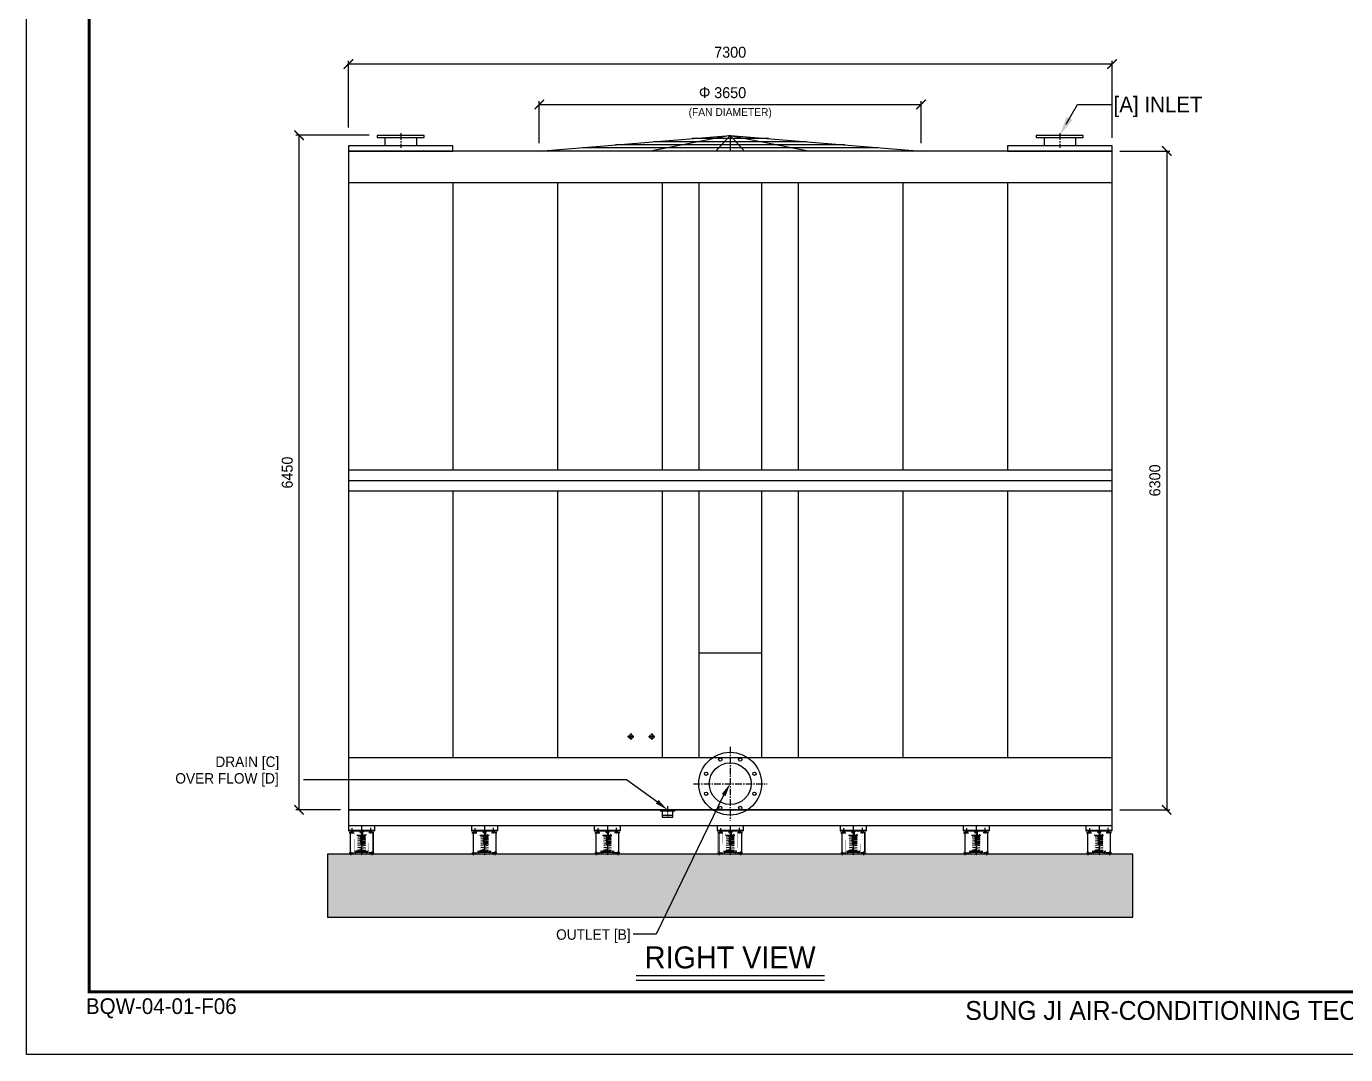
# Model space of a CAD drawing. Header units: millimetres. Extents: x 0 to 25222, y 0 to 17836.
# Drawn here: x 0 to 12611, y 0 to 9833 of the extents above; entities that cross this region are included whole.
import ezdxf
from ezdxf.enums import TextEntityAlignment as Align

# ---------------------------------------------------------------- set-up
doc = ezdxf.new("R2010")
doc.units = ezdxf.units.MM
doc.linetypes.add('CENTER', pattern=[2, 1.25, -0.25, 0.25, -0.25])
doc.linetypes.add('HIDDEN', pattern=[9.525, 6.35, -3.175])
doc.layers.get('DEFPOINTS').update_dxf_attribs({"color": 143})
for name, color, linetype in [('CENTER', 1, 'CENTER'), ('냉각탑_dim', 1, 'Continuous'), ('냉각탑_form', 1, 'Continuous'), ('냉각탑_text', 3, 'Continuous')]:
    doc.layers.add(name, color=color, linetype=linetype)
doc.styles.add('HY울릉도L', font='')
doc.styles.add('돋움', font='')
doc.styles.get('HY울릉도L').set_extended_font_data('HY울릉도L')
doc.styles.get('돋움').set_extended_font_data('Dotum')
doc.dimstyles.new('성지DIM', dxfattribs={"dimtxt": 3.5, "dimasz": 3, "dimexe": 1, "dimexo": 2.5, "dimgap": 2, "dimtad": 1, "dimdec": 0, "dimzin": 3, "dimdsep": 46, "dimtxsty": 'HY울릉도L', "dimblk": 'ARCHTICK', "dimcen": -2, "dimclrd": 256, "dimclre": 256, "dimclrt": 7, "dimadec": 0, "dimazin": 0, "dimtfac": 1, "dimtdec": 0, "dimtofl": 0, "dimtmove": 0, "dimatfit": 3, "dimfxl": 0, "dimtolj": 1, "dimtzin": 0, "dimlwe": -1, "dimarcsym": 0})

# ---------------------------------------------------------------- blocks, each defined once
blk = doc.blocks.new('냉각탑form')
at = {"layer": 'DEFPOINTS'}
blk.add_lwpolyline([(0, 297.07), (420.1, 297.07), (420.1, 0), (0, 0)], close=True, dxfattribs=at)
at = {"layer": '냉각탑_form', "const_width": 0.5}
blk.add_lwpolyline([(10, 287.07), (10, 10), (410.1, 10), (410.1, 287.07)], close=True, dxfattribs=at)
at = {"layer": '냉각탑_form', "style": '돋움'}
for s, height, p in [('BQW-04-01-F06', 2.5006, (9.48, 6.47)), ('SUNG JI AIR-CONDITIONING TECHNOLOGY CO. LTD', 3.0007, (149.5, 5.53))]:
    blk.add_text(s, height=height, dxfattribs=at).set_placement(p)
blk = doc.blocks.new('A$C2E82435F')
for p, q in [((1, 285), (1, 234)), ((1, 285), (250, 285)), ((250, 285), (250, 234)), ((1, 234), (250, 234)), ((7, 215), (55, 215)), ((45, 221), (24, 221)), ((30, 221), (30, 234)), ((30, 221), (30, 234)), ((31, 234), (31, 221)), ((43, 234), (43, 221)), ((43, 221), (43, 234)), ((81, 193), (126, 193)), ((164, 187), (90, 174)), ((164, 167), (91, 154)), ((164, 147), (91, 134)), ((164, 127), (91, 113)), ((109, 188), (107, 193)), ((125, 221), (108, 221)), ((109, 188), (126, 188)), ((112, 234), (139, 234)), ((116, 231), (116, 221)), ((117, 220), (116, 221)), ((116, 170), (163, 179)), ((116, 150), (163, 159)), ((116, 130), (163, 138)), ((117, 220), (125, 220)), ((117, 220), (117, 210)), ((117, 179), (117, 170)), ((117, 159), (117, 150)), ((117, 139), (117, 130)), ((125, 221), (143, 221)), ((125, 221), (143, 221)), ((134, 220), (125, 220)), ((134, 220), (135, 221)), ((134, 220), (134, 210)), ((134, 210), (134, 188)), ((135, 231), (135, 221)), ((135, 221), (135, 231)), ((135, 210), (135, 188)), ((143, 221), (143, 231)), ((143, 221), (143, 231)), ((149, 196), (162, 199)), ((154, 203), (156, 203)), ((167, 193), (170, 193)), ((244, 215), (195, 215)), ((206, 221), (227, 221)), ((207, 221), (207, 239)), ((207, 221), (207, 234)), ((208, 239), (208, 215)), ((208, 234), (208, 221)), ((220, 239), (220, 215)), ((220, 221), (220, 239)), ((220, 221), (220, 234)), ((220, 234), (220, 221)), ((220, 221), (220, 234)), ((7, 24), (56, 24)), ((61, 36), (78, 36)), ((126, 29), (61, 29)), ((61, 29), (126, 29)), ((61, 29), (190, 29)), ((74, 29), (61, 29)), ((78, 37), (78, 36)), ((164, 36), (78, 36)), ((88, 49), (126, 49)), ((164, 106), (91, 93)), ((125, 76), (91, 70)), ((128, 54), (102, 48)), ((128, 54), (103, 49)), ((116, 109), (163, 118)), ((116, 116), (125, 116)), ((117, 118), (117, 115)), ((134, 116), (125, 116)), ((126, 90), (163, 96)), ((163, 49), (126, 43)), ((126, 44), (130, 44)), ((128, 67), (163, 73)), ((133, 121), (133, 115)), ((173, 37), (173, 36)), ((190, 36), (173, 36)), ((177, 29), (190, 29)), ((244, 24), (196, 24))]:
    blk.add_line(p, q)
at = {"linetype": 'CENTER'}
for p, q in [((214, 220), (214, 261)), ((214, 225), (214, 250)), ((73, 21), (73, 39)), ((178, 21), (178, 39))]:
    blk.add_line(p, q, dxfattribs=at)
at = {"linetype": 'HIDDEN'}
for p, q in [((1, 239), (250, 239)), ((17, 215), (17, 24)), ((234, 215), (234, 24)), ((78, 36), (61, 36)), ((173, 36), (190, 36))]:
    blk.add_line(p, q, dxfattribs=at)
at = {"color": 0}
for p, q in [((134, 209), (135, 210)), ((142, 188), (146, 192))]:
    blk.add_line(p, q, dxfattribs=at)
for points, const_width in [([(30, 221), (7, 221), (7, 24), (1, 24), (1, 10), (250, 10), (250, 24), (244, 24), (244, 221), (220, 221)], 1), ([(7, 221), (30, 221)], 1), ([(43, 221), (52, 221), (52, 215)], 1), ([(45, 221), (52, 221)], 1), ([(52, 221), (52, 215)], 1), ([(195, 215), (196, 24), (56, 24), (55, 215)], 1), ([(126, 210), (80, 210), (81, 193), (107, 193)], 0.68), ([(90, 185), (108, 189)], 0.898), ([(90, 174), (116, 173)], 0.898), ([(91, 166), (116, 170)], 0.898), ([(91, 154), (116, 153)], 0.898), ([(91, 145), (116, 150)], 0.898), ([(91, 134), (116, 133)], 0.898), ([(91, 125), (116, 130)], 0.898), ([(116, 179), (116, 170)], 0.562), ([(116, 159), (116, 150)], 0.562), ([(116, 139), (116, 130)], 0.562), ([(167, 202), (167, 193), (170, 193), (171, 210), (126, 210)], 0.68), ([(143, 188), (134, 188)], 0.898), ([(163, 159), (134, 161)], 0.898), ([(163, 138), (134, 140)], 0.898), ([(134, 188), (134, 174)], 0.73), ([(163, 179), (135, 181)], 0.898), ([(134, 162), (134, 153)], 0.73), ([(134, 142), (134, 133)], 0.73), ([(143, 188), (154, 203), (165, 203)], 0.68), ([(162, 199), (151, 199)], 0.898), ([(206, 221), (199, 221)], 1), ([(199, 221), (199, 215)], 1), ([(207, 221), (199, 221), (199, 215)], 1), ([(244, 221), (220, 221)], 1), ([(88, 49), (78, 49), (78, 37), (61, 37), (61, 29)], 0.898), ([(61, 29), (61, 24)], 0.898), ([(91, 113), (129, 112)], 0.898), ([(91, 105), (129, 111)], 0.898), ([(91, 93), (126, 90)], 0.898), ([(91, 83), (126, 90)], 0.898), ([(91, 70), (128, 67)], 0.898), ([(128, 67), (91, 59)], 0.898), ([(116, 116), (117, 115)], 0.73), ([(116, 118), (116, 116)], 0.562), ([(117, 115), (125, 115)], 0.562), ([(133, 115), (125, 115)], 0.562), ([(163, 96), (126, 100)], 0.898), ([(125, 76), (163, 73)], 0.898), ([(163, 49), (128, 54)], 0.898), ([(163, 49), (128, 54)], 0.898), ([(163, 118), (134, 120)], 0.898), ([(134, 116), (133, 115)], 0.562), ([(134, 121), (134, 116)], 0.73), ([(163, 49), (173, 49), (173, 37), (190, 37), (190, 29)], 0.898), ([(190, 29), (190, 24)], 0.898)]:
    blk.add_lwpolyline(points, dxfattribs=dict(const_width=const_width))
for points, const_width in [([(90, 185, 0.725116), (90, 174, 0.725116)], 0.898), ([(91, 166, 0.725116), (91, 154, 0.725116)], 0.898), ([(91, 145, 0.725116), (91, 134, 0.725116)], 0.898), ([(133, 182), (162, 186, 0.664207), (162, 199, 0.63815)], 0.898), ([(133, 182), (162, 186, 0.562661), (164, 198, 0.562661)], 0.898), ([(133, 121), (163, 126, 0.664207), (163, 138)], 0.898), ([(135, 162), (163, 167, 0.664207), (163, 179, 0.63815)], 0.898), ([(135, 142), (163, 146, 0.664207), (163, 159, 0.63815)], 0.898), ([(167, 202, 0.414214), (165, 203, 0.414214)], 0.68), ([(91, 125, 0.725116), (91, 113, 0.725116)], 0.898), ([(91, 105, 0.725116), (91, 93, 0.725116)], 0.898), ([(91, 83, 0.611938), (91, 70, 0.611938)], 0.898), ([(91, 59, 0.495188), (88, 48, 0.495188)], 0.898), ([(126, 99), (163, 106, 0.664207), (163, 118, 0.63815)], 0.898), ([(125, 76), (163, 85, 0.712533), (163, 96, 0.643566)], 0.898), ([(163, 73, -0.712533), (163, 62), (128, 54)], 0.898), ([(164, 36, 0.602155), (163, 49, 0.60596)], 0.898)]:
    blk.add_lwpolyline(points, format="xyb", dxfattribs=dict(const_width=const_width))
for points in [[(112, 234, 0.898, 0.898, 0.322657), (108, 231, 0.898, 0.898, 0), (108, 221, 0.898, 0.898, 0), (116, 221, 0.562, 0.562, 0), (116, 210, 0.562, 0.562, 0)], [(135, 210, 0.562, 0.562, 0), (135, 221, 0.898, 0.898, 0), (143, 221, 0.898, 0.898, 0), (143, 231, 0.898, 0.898, 0.322657), (139, 234, 0.898, 0.898, -0.322657)]]:
    blk.add_lwpolyline(points, format="xyseb")
for centre, radius, start, end in [((112, 230), 4.44, 17.2184, 162.7816), ((126, 219), 15.2, 90.4828, 127.3884), ((125, 219), 15.2, 52.6116, 89.5172), ((139, 230), 4.44, 17.2184, 162.7816)]:
    blk.add_arc(centre, radius, start, end)
at = {"layer": 'CENTER'}
for p, q in [((37, 207), (37, 261)), ((126, 282), (126, 0)), ((214, 207), (214, 261)), ((23, 0), (23, 35)), ((228, 0), (228, 35))]:
    blk.add_line(p, q, dxfattribs=at)
blk = doc.blocks.new('A$C036B6841')
at = {"color": 3}
for p, q in [((0, 0), (650, 53.1)), ((650, 53.1), (379, 0)), ((650, 53.1), (601.1, 0)), ((650, 53.1), (1300, 0)), ((650, 53.1), (698.9, 0)), ((650, 53.1), (921, 0)), ((1153, 10.6), (147, 10.6)), ((1040, 21.2), (260, 21.2)), ((910, 31.8), (390, 31.8)), ((780, 42.4), (520, 42.4))]:
    blk.add_line(p, q, dxfattribs=at)
at = {"layer": 'DEFPOINTS'}
blk.add_line((650, 53.1), (650, 0), dxfattribs=at)
blk = doc.blocks.new('_ArchTick')
at = {"color": 0, "linetype": 'ByBlock', "const_width": 0.15}
blk.add_lwpolyline([(-0.5, -0.5), (0.5, 0.5)], dxfattribs=at)
blk = doc.blocks.new('*D19')
at = {"layer": 'DEFPOINTS', "color": 0, "transparency": 16777216}
for p in [(8553, 9086), (4903, 8641), (8553, 8641)]:
    blk.add_point(p, dxfattribs=at)
at = {"layer": '냉각탑_dim', "transparency": 16777216}
for p, q in [((4903, 8716), (4903, 9116)), ((8553, 8716), (8553, 9116))]:
    blk.add_line(p, q, dxfattribs=at)
at = {"layer": '냉각탑_dim', "lineweight": -2, "transparency": 16777216}
blk.add_line((4903, 9086), (8553, 9086), dxfattribs=at)
at = {"layer": '냉각탑_dim', "lineweight": -2, "transparency": 16777216, "xscale": 90, "yscale": 90, "zscale": 90, "rotation": 180}
blk.add_blockref('_ArchTick', (4903, 9086), dxfattribs=at)
at = {"layer": '냉각탑_dim', "lineweight": -2, "transparency": 16777216, "xscale": 90, "yscale": 90, "zscale": 90}
blk.add_blockref('_ArchTick', (8553, 9086), dxfattribs=at)
at = {"layer": '냉각탑_dim', "color": 7, "transparency": 16777216, "insert": (6728, 9198), "char_height": 105, "attachment_point": 5, "style": 'HY울릉도L'}
blk.add_mtext('\\A1;3650', dxfattribs=at)
blk = doc.blocks.new('*D20')
at = {"layer": 'DEFPOINTS', "color": 0, "transparency": 16777216}
for p in [(10378, 9473), (3078, 8791), (10378, 8691)]:
    blk.add_point(p, dxfattribs=at)
at = {"layer": '냉각탑_dim', "transparency": 16777216}
for p, q in [((3078, 8866), (3078, 9503)), ((10378, 8766), (10378, 9503))]:
    blk.add_line(p, q, dxfattribs=at)
at = {"layer": '냉각탑_dim', "lineweight": -2, "transparency": 16777216}
blk.add_line((3078, 9473), (10378, 9473), dxfattribs=at)
at = {"layer": '냉각탑_dim', "lineweight": -2, "transparency": 16777216, "xscale": 90, "yscale": 90, "zscale": 90, "rotation": 180}
blk.add_blockref('_ArchTick', (3078, 9473), dxfattribs=at)
at = {"layer": '냉각탑_dim', "lineweight": -2, "transparency": 16777216, "xscale": 90, "yscale": 90, "zscale": 90}
blk.add_blockref('_ArchTick', (10378, 9473), dxfattribs=at)
at = {"layer": '냉각탑_dim', "color": 7, "transparency": 16777216, "insert": (6728, 9585), "char_height": 105, "attachment_point": 5, "style": 'HY울릉도L'}
blk.add_mtext('\\A1;7300', dxfattribs=at)
blk = doc.blocks.new('*D21')
at = {"layer": 'DEFPOINTS', "color": 0, "transparency": 16777216}
for p in [(3353, 8791), (2606, 2341), (3078, 2341)]:
    blk.add_point(p, dxfattribs=at)
at = {"layer": '냉각탑_dim', "transparency": 16777216}
for p, q in [((3278, 8791), (2576, 8791)), ((3003, 2341), (2576, 2341))]:
    blk.add_line(p, q, dxfattribs=at)
at = {"layer": '냉각탑_dim', "lineweight": -2, "transparency": 16777216}
blk.add_line((2606, 8791), (2606, 2341), dxfattribs=at)
at = {"layer": '냉각탑_dim', "lineweight": -2, "transparency": 16777216, "xscale": 90, "yscale": 90, "zscale": 90}
for p, rotation in [((2606, 8791), 90), ((2606, 2341), 270)]:
    blk.add_blockref('_ArchTick', p, dxfattribs=dict(at, rotation=rotation))
at = {"layer": '냉각탑_dim', "color": 7, "transparency": 16777216, "insert": (2494, 5566), "char_height": 105, "attachment_point": 5, "rotation": 90, "style": 'HY울릉도L'}
blk.add_mtext('\\A1;6450', dxfattribs=at)
blk = doc.blocks.new('*D22')
at = {"layer": 'DEFPOINTS', "color": 0, "transparency": 16777216}
for p in [(10378, 8641), (10378, 2341), (10901, 2341)]:
    blk.add_point(p, dxfattribs=at)
at = {"layer": '냉각탑_dim', "transparency": 16777216}
for p, q in [((10453, 8641), (10931, 8641)), ((10453, 2341), (10931, 2341))]:
    blk.add_line(p, q, dxfattribs=at)
at = {"layer": '냉각탑_dim', "lineweight": -2, "transparency": 16777216}
blk.add_line((10901, 8641), (10901, 2341), dxfattribs=at)
at = {"layer": '냉각탑_dim', "lineweight": -2, "transparency": 16777216, "xscale": 90, "yscale": 90, "zscale": 90}
for p, rotation in [((10901, 8641), 90), ((10901, 2341), 270)]:
    blk.add_blockref('_ArchTick', p, dxfattribs=dict(at, rotation=rotation))
at = {"layer": '냉각탑_dim', "color": 7, "transparency": 16777216, "insert": (10788, 5491), "char_height": 105, "attachment_point": 5, "rotation": 90, "style": 'HY울릉도L'}
blk.add_mtext('\\A1;6300', dxfattribs=at)

msp = doc.modelspace()

# ---------------------------------------------------------------- hatches: boundary and pattern name
h = msp.add_hatch()
h.set_pattern_fill('AR-CONC', color=8, scale=1.28, angle=90)
h.set_pattern_definition([(140, (-16667.25, 3223.11), (20.402, 233.1964), [24.384, -268.224]), (85, (-16667.25, 3223.11), (-244.5528, -45.1116), [19.5072, -214.58]), (190.4514, (-16665.55, 3242.55), (-224.1507, 188.0848), [20.7232, -227.9555]), (136.1842, (-16732.28, 3223.1), (53.8142, 346.9812), [36.576, -402.336]), (186.6356, (-16727.8, 3252.03), (-316.7054, 303.8773), [31.085, -341.9336]), (81.1842, (-16732.28, 3223.1), (-316.7054, 303.8773), [29.2608, -321.8685]), (111, (-16716.02, 3255.63), (130.8995, 194.0664), [24.384, -268.224]), (56, (-16716.02, 3255.63), (-235.7606, 79.1066), [19.5072, -214.5792]), (161.4514, (-16705.1, 3271.8), (-104.8611, 273.173), [20.7232, -227.9551]), (127.5, (-16667.25, 3223.11), (-108.23045, 3.9534), [0, -211.97824, 0, -217.8304, 0, -215.392]), (97.5, (-16667.25, 3223.11), (-128.23114, 85.52917), [0, -124.19584, 0, -207.10144, 0, -82.0928]), (57.5, (-16667.25, 3150.61), (7.3328, 173.55596), [0, -81.28, 0, -253.5936, 0, -336.4992]), (47.5, (-16667.25, 3118.1), (-32.5459, 189.60535), [0, -105.664, 0, -168.4122, 0, -238.9632])])
h.paths.add_polyline_path([(2878.1, 1915.7), (2878.1, 1315.7), (10578.1, 1315.7), (10578.1, 1915.7)])

# ---------------------------------------------------------------- linework, layer by layer
at = {"color": 3}
for p, q in [((3428.1, 8770.7), (3428.1, 8690.7)), ((3728.1, 8770.7), (3728.1, 8690.7)), ((9728.1, 8770.7), (9728.1, 8690.7)), ((10028.1, 8770.7), (10028.1, 8690.7)), ((3078.1, 8340.7), (10378.1, 8340.7)), ((4078.1, 8340.7), (4078.1, 5590.7)), ((5078.1, 8340.7), (5078.1, 5590.7)), ((6078.1, 8340.7), (6078.1, 5590.7)), ((6428.1, 8340.7), (6428.1, 5590.7)), ((7028.1, 8340.7), (7028.1, 5590.7)), ((7378.1, 8340.7), (7378.1, 5590.7)), ((8378.1, 8340.7), (8378.1, 5590.7)), ((9378.1, 8340.7), (9378.1, 5590.7)), ((3078.1, 5590.7), (10378.1, 5590.7)), ((3078.1, 5490.7), (10378.1, 5490.7)), ((3078.1, 5390.7), (10378.1, 5390.7)), ((4078.1, 5390.7), (4078.1, 2840.7)), ((5078.1, 5390.7), (5078.1, 2840.7)), ((6078.1, 5390.7), (6078.1, 2840.7)), ((6428.1, 5390.7), (6428.1, 2840.7)), ((7028.1, 5390.7), (7028.1, 2840.7)), ((7378.1, 5390.7), (7378.1, 2840.7)), ((8378.1, 5390.7), (8378.1, 2840.7)), ((9378.1, 5390.7), (9378.1, 2840.7)), ((6428.1, 3840.7), (7028.1, 3840.7)), ((3078.1, 2840.7), (10378.1, 2840.7)), ((6058.1, 2340.7), (6058.1, 2330.7)), ((6198.1, 2340.7), (6058.1, 2340.7)), ((6058.1, 2330.7), (6198.1, 2330.7)), ((6078.1, 2330.7), (6078.1, 2270.7)), ((6078.1, 2290.7), (6178.1, 2290.7)), ((6078.1, 2270.7), (6178.1, 2270.7)), ((6178.1, 2270.7), (6178.1, 2330.7)), ((6198.1, 2330.7), (6198.1, 2340.7))]:
    msp.add_line(p, q, dxfattribs=at)
at = {"color": 1}
for p, q in [((5828.1, 757.4), (7628.1, 757.4)), ((5828.1, 712.4), (7628.1, 712.4))]:
    msp.add_line(p, q, dxfattribs=at)
at = {"color": 3}
for points in [[(3353.1, 8790.7), (3353.1, 8770.7), (3803.1, 8770.7), (3803.1, 8790.7)], [(9653.1, 8790.7), (9653.1, 8770.7), (10103.1, 8770.7), (10103.1, 8790.7)], [(3078.1, 8690.7), (3078.1, 8640.7), (4078.1, 8640.7), (4078.1, 8690.7)], [(3078.1, 8640.7), (3078.1, 2340.7), (10378.1, 2340.7), (10378.1, 8640.7)], [(9378.1, 8690.7), (9378.1, 8640.7), (10378.1, 8640.7), (10378.1, 8690.7)]]:
    msp.add_lwpolyline(points, close=True, dxfattribs=at)
at = {"color": 4}
msp.add_lwpolyline([(3078.1, 2190.7), (10378.1, 2190.7), (10378.1, 2340.7), (3078.1, 2340.7)], close=True, dxfattribs=at)
at = {"color": 8}
msp.add_lwpolyline([(2878.1, 1915.7), (2878.1, 1315.7), (10578.1, 1315.7), (10578.1, 1915.7)], close=True, dxfattribs=at)
at = {"color": 3}
for centre, radius in [((5778.1, 3040.7), 20), ((5978.1, 3040.7), 20), ((6728.1, 2590.7), 300), ((6728.1, 2590.7), 200), ((6632.5, 2821.6), 16), ((6823.8, 2821.6), 16), ((6497.2, 2686.3), 16), ((6959.1, 2686.3), 16), ((6497.2, 2495), 16), ((6959.1, 2495), 16), ((6632.5, 2359.7), 16), ((6823.8, 2359.7), 16)]:
    msp.add_circle(centre, radius, dxfattribs=at)
at = {"layer": 'CENTER', "linetype": 'CENTER', "ltscale": 50}
for p, q in [((3578.1, 8810.7), (3578.1, 8670.7)), ((9878.1, 8810.7), (9878.1, 8670.7)), ((5745.6, 3040.7), (5810.6, 3040.7)), ((5778.1, 3073.2), (5778.1, 3008.2)), ((5945.6, 3040.7), (6010.6, 3040.7)), ((5978.1, 3073.2), (5978.1, 3008.2)), ((6728.1, 2942.7), (6728.1, 2238.7)), ((6376.1, 2590.7), (7080.1, 2590.7)), ((6128.1, 2376.4), (6128.1, 2264.8))]:
    msp.add_line(p, q, dxfattribs=at)
at = {"layer": '냉각탑_dim', "linetype": 'ByBlock', "lineweight": -2}
for p, q in [((9940.6, 8898.9), (10048.5, 9085.7)), ((10048.5, 9085.7), (10378.1, 9085.7)), ((5737.7, 2629.2), (2649.5, 2629.2)), ((6665.6, 2482.4), (6019.6, 1152.1)), ((6019.6, 1152.1), (5801.7, 1152.4))]:
    msp.add_line(p, q, dxfattribs=at)
msp.add_lwpolyline([(6031.8, 2415.2), (5737.7, 2629.2)], dxfattribs=at)
at = {"layer": '냉각탑_dim'}
for points in [[(9998.9, 8937.4), (9878.1, 8790.7), (9944.8, 8968.7)], [(6647.6, 2492.8), (6728.1, 2590.7), (6683.7, 2472)], [(6017, 2401.6), (6128.1, 2340.7), (6042.8, 2434.4)]]:
    msp.add_solid(points, dxfattribs=at)

# ---------------------------------------------------------------- block references
at = {"xscale": 2.807692307692307, "yscale": 2.807692307692307, "zscale": 2.807692307692307}
msp.add_blockref('A$C036B6841', (4903.1, 8640.7), dxfattribs=at)
for p in [(3077.6, 1906.2), (4252.6, 1906.2), (5427.6, 1906.2), (6602.6, 1906.2), (7777.6, 1906.2), (8952.6, 1906.2), (10127.6, 1906.2)]:
    msp.add_blockref('A$C2E82435F', p)
at = {"layer": '냉각탑_form', "xscale": 60.03809523809525, "yscale": 60.03809523809525, "zscale": 60.03809523809525}
msp.add_blockref('냉각탑form', (0, 0), dxfattribs=at)

# ---------------------------------------------------------------- texts
at = {"layer": '냉각탑_text', "style": '돋움'}
for s, height, p in [('Φ', 105, (6484, 9200.5)), ('(FAN DIAMETER)', 75, (6728.1, 9013.1)), ('RIGHT VIEW', 210, (6728.1, 929.7))]:
    msp.add_text(s, height=height, dxfattribs=at).set_placement(p, align=Align.MIDDLE_CENTER)
for s, height, p in [('[A] INLET', 150, (10393.1, 9085.7)), ('DRAIN [C]', 100, (1806.7, 2800.5)), ('OVER FLOW [D]', 100, (1423.6, 2641.8))]:
    msp.add_text(s, height=height, dxfattribs=at).set_placement(p, align=Align.MIDDLE_LEFT)
msp.add_text('OUTLET [B]', height=100, dxfattribs=at).set_placement((5776.3, 1148.3), align=Align.MIDDLE_RIGHT)

# ---------------------------------------------------------------- dimensions: what is measured, and where the dimension line sits
at = {"layer": '냉각탑_dim'}
for base, p1, p2, picture, middle in [((10378.1, 9473), (3078.1, 8790.7), (10378.1, 8690.7), '*D20', (6728.1, 9585.5)), ((8553.1, 9085.7), (4903.1, 8640.7), (8553.1, 8640.7), '*D19', (6728.1, 9198.2))]:
    dim = msp.add_linear_dim(base=base, p1=p1, p2=p2, dimstyle='성지DIM', override={"dimscale": 30, "dimtmove": 2}, dxfattribs=at)
    dim.commit()
    dim.dimension.update_dxf_attribs({"geometry": picture, "text_midpoint": middle})
for base, p1, p2, picture, middle in [((2606.3, 2340.7), (3353.1, 8790.7), (3078.1, 2340.7), '*D21', (2493.8, 5565.7)), ((10900.7, 2340.7), (10378.1, 8640.7), (10378.1, 2340.7), '*D22', (10788.2, 5490.7))]:
    dim = msp.add_linear_dim(base=base, p1=p1, p2=p2, angle=90, dimstyle='성지DIM', override={"dimscale": 30, "dimtmove": 2}, dxfattribs=at)
    dim.commit()
    dim.dimension.update_dxf_attribs({"geometry": picture, "text_midpoint": middle})

doc.saveas('drawing.dxf')
